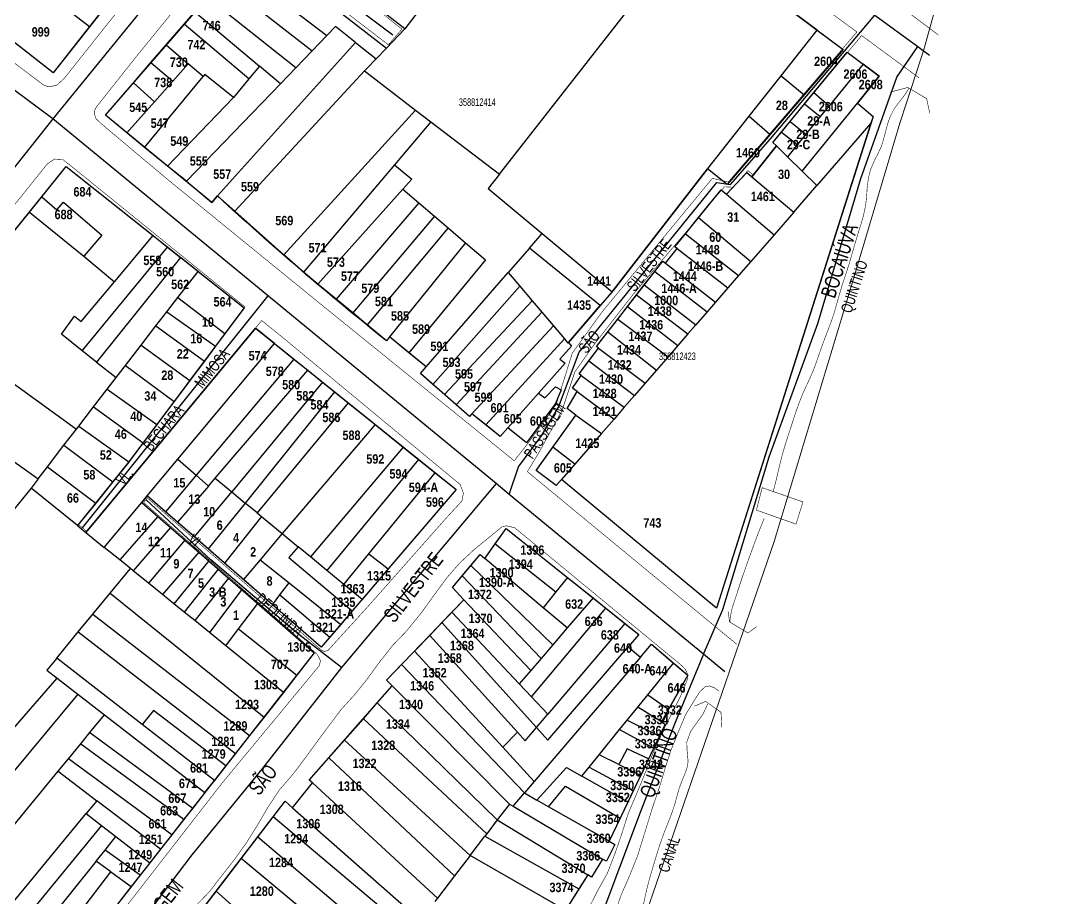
# Model space of a CAD drawing. Extents: x 200120 to 201962, y 4837541 to 4839252.
# Drawn here: x 201689.9 to 201962.1, y 4837676.6 to 4837910 of the extents above; entities that cross this region are included whole.
import ezdxf
from ezdxf.enums import TextEntityAlignment as Align

# ---------------------------------------------------------------- set-up
doc = ezdxf.new("R2010")
doc.units = 0
doc.header["$LTSCALE"] = 3
doc.header["$MEASUREMENT"] = 0
doc.linetypes.add('PHANTOMX2', pattern=[5, 2.5, -0.5, 0.5, -0.5, 0.5, -0.5])
for name, color, linetype in [('CD-MALHA-LOTES', 40, 'CONTINUOUS'), ('CD_TXT_QUADRA', 7, 'CONTINUOUS'), ('HD-CANAIS', 7, 'CONTINUOUS'), ('HD-TXT-CANAIS', 7, 'CONTINUOUS'), ('LM-LIM-SETOR-FISCAL', 7, 'CONTINUOUS'), ('RU-QUADRAS', 210, 'CONTINUOUS'), ('SV-EIXO-RUA-N-PAV', 6, 'CONTINUOUS'), ('SV-EIXO-RUA-PAV', 20, 'CONTINUOUS'), ('SV-PONTE-BUEIRO', 7, 'CONTINUOUS'), ('SV-RUA-NAO-PAV-S-GUIA-C-GUIA', 7, 'PHANTOMX2'), ('SV-RUA-PAVIM-S-GUIA-C-GUIA', 7, 'CONTINUOUS'), ('SV-TXT-RUA-N-PAV-S-GUIA-C-GUIA', 7, 'CONTINUOUS'), ('SV-TXT-RUA-PAV-S-GUIA-C-GUIA', 7, 'CONTINUOUS'), ('Th_NmrPort', 1, 'CONTINUOUS')]:
    doc.layers.add(name, color=color, linetype=linetype)
doc.styles.add('ARIAL', font='ARIAL.TTF')
doc.styles.get("Standard").update_dxf_attribs({"font": 'swisscbo.ttf'})
doc.linetypes.add('Limite', pattern='A,20,-3,[130,ltypeshp.shx,S=6.35,R=0,X=0,Y=0],-3,20', length=46)

msp = doc.modelspace()

# ---------------------------------------------------------------- linework, layer by layer
at = {"layer": 'CD-MALHA-LOTES', "linetype": 'Continuous'}
for p, q in [((201817.07, 4837869.16), (201867.15, 4837933.14)), ((201901.51, 4837907.44), (201867.15, 4837933.14)), ((201686.77, 4837924.96), (201708.21, 4837908.42)), ((201746.31, 4837925.12), (201771.22, 4837905.99)), ((201718.54, 4837921.52), (201708.21, 4837908.42)), ((201741.81, 4837921.87), (201767.29, 4837901.92)), ((201763.01, 4837897.48), (201739.49, 4837916.14)), ((201791.92, 4837907.84), (201781.43, 4837916.08)), ((201698.5, 4837896.12), (201677.32, 4837912.77)), ((201773.37, 4837913.34), (201787.04, 4837902.7)), ((201796.37, 4837913.58), (201791.92, 4837907.84)), ((201733.34, 4837909.03), (201736.19, 4837912.32)), ((201736.19, 4837912.32), (201753.33, 4837897.89)), ((201708.21, 4837908.42), (201698.5, 4837896.12)), ((201728.57, 4837903.52), (201733.34, 4837909.03)), ((201750.52, 4837894.49), (201733.34, 4837909.03)), ((201773.56, 4837908.42), (201771.22, 4837905.99)), ((201778.88, 4837904.18), (201773.56, 4837908.42)), ((201791.92, 4837907.84), (201787.04, 4837902.7)), ((201891.93, 4837895.32), (201901.51, 4837907.44)), ((201901.51, 4837907.44), (201908.36, 4837902.32)), ((201771.22, 4837905.99), (201767.29, 4837901.92)), ((201724.52, 4837898.82), (201728.57, 4837903.52)), ((201728.57, 4837903.52), (201734.4, 4837898.54)), ((201742.19, 4837863.39), (201778.88, 4837904.18)), ((201767.29, 4837901.92), (201763.01, 4837897.48)), ((201778.88, 4837904.18), (201784.32, 4837899.85)), ((201787.04, 4837902.7), (201784.32, 4837899.85)), ((201908.36, 4837902.32), (201898.04, 4837890.3)), ((201784.32, 4837899.85), (201781.75, 4837897.14)), ((201900.61, 4837890.88), (201909.43, 4837901.64)), ((201909.43, 4837901.64), (201913.67, 4837898.43)), ((201719.83, 4837893.41), (201724.52, 4837898.82)), ((201724.52, 4837898.82), (201730.29, 4837893.89)), ((201734.4, 4837898.54), (201730.29, 4837893.89)), ((201738.37, 4837895.16), (201734.4, 4837898.54)), ((201746.76, 4837859.33), (201781.25, 4837896.6)), ((201753.33, 4837897.89), (201750.52, 4837894.49)), ((201758.89, 4837893.2), (201753.33, 4837897.89)), ((201763.01, 4837897.48), (201758.89, 4837893.2)), ((201781.75, 4837897.14), (201781.25, 4837896.6)), ((201781.25, 4837896.6), (201794.82, 4837886.2)), ((201913.67, 4837898.43), (201904.63, 4837887.34)), ((201917.92, 4837895.22), (201913.67, 4837898.43)), ((201722.81, 4837876.26), (201738.37, 4837895.16)), ((201730.29, 4837893.89), (201725.46, 4837888.44)), ((201738.81, 4837895.7), (201738.37, 4837895.16)), ((201746.46, 4837889.57), (201738.81, 4837895.7)), ((201750.52, 4837894.49), (201746.46, 4837889.57)), ((201883.42, 4837884.57), (201891.93, 4837895.32)), ((201891.93, 4837895.32), (201898.04, 4837890.3)), ((201912.16, 4837888.09), (201917.92, 4837895.22)), ((201712.41, 4837884.82), (201719.83, 4837893.41)), ((201719.83, 4837893.41), (201725.46, 4837888.44)), ((201758.89, 4837893.2), (201733.96, 4837867.35)), ((201898.13, 4837887.85), (201900.61, 4837890.88)), ((201900.61, 4837890.88), (201904.63, 4837887.34)), ((201725.46, 4837888.44), (201718.1, 4837880.13)), ((201746.46, 4837889.57), (201728.88, 4837871.26)), ((201898.04, 4837890.3), (201888.96, 4837879.74)), ((201794.82, 4837886.2), (201759.81, 4837847.75)), ((201794.82, 4837886.2), (201798.9, 4837883.07)), ((201894.31, 4837883.2), (201898.13, 4837887.85)), ((201897.53, 4837869.99), (201912.16, 4837888.09)), ((201898.13, 4837887.85), (201902.3, 4837884.48)), ((201904.63, 4837887.34), (201902.3, 4837884.48)), ((201912.16, 4837888.09), (201916.32, 4837884.48)), ((201718.1, 4837880.13), (201712.41, 4837884.82)), ((201798.9, 4837883.07), (201789.18, 4837871.62)), ((201798.9, 4837883.07), (201817.07, 4837869.16)), ((201872.55, 4837870.81), (201883.42, 4837884.57)), ((201915.75, 4837882.7), (201874.72, 4837753.83)), ((201883.42, 4837884.57), (201888.96, 4837879.74)), ((201892, 4837880.38), (201894.31, 4837883.2)), ((201894.31, 4837883.2), (201898.48, 4837879.8)), ((201902.3, 4837884.48), (201898.48, 4837879.8)), ((201915.75, 4837882.7), (201901.42, 4837866.19)), ((201916.32, 4837884.48), (201915.75, 4837882.7)), ((201722.81, 4837876.26), (201718.1, 4837880.13)), ((201889.72, 4837877.6), (201892, 4837880.38)), ((201892, 4837880.38), (201896.27, 4837877.08)), ((201888.96, 4837879.74), (201877.53, 4837866.42)), ((201890.64, 4837876.7), (201889.72, 4837877.6)), ((201898.48, 4837879.8), (201896.27, 4837877.08)), ((201728.88, 4837871.26), (201722.81, 4837876.26)), ((201890.64, 4837876.7), (201884.09, 4837868.49)), ((201893.6, 4837873.81), (201890.64, 4837876.7)), ((201896.27, 4837877.08), (201893.6, 4837873.81)), ((201897.53, 4837869.99), (201893.6, 4837873.81)), ((201695.5, 4837863.14), (201701.99, 4837871.19)), ((201701.99, 4837871.19), (201725.06, 4837852.86)), ((201733.96, 4837867.35), (201728.88, 4837871.26)), ((201789.18, 4837871.62), (201764.99, 4837843.15)), ((201789.18, 4837871.62), (201793.85, 4837867.87)), ((201817.07, 4837869.16), (201814.11, 4837865.38)), ((201847.32, 4837838.27), (201872.36, 4837870.57)), ((201872.36, 4837870.57), (201872.55, 4837870.81)), ((201877.53, 4837866.42), (201872.36, 4837870.57)), ((201877.39, 4837863.86), (201882.76, 4837869.6)), ((201882.76, 4837869.6), (201884.09, 4837868.49)), ((201901.42, 4837866.19), (201897.53, 4837869.99)), ((201733.96, 4837867.35), (201740.65, 4837861.68)), ((201793.85, 4837867.87), (201791.44, 4837865.18)), ((201884.09, 4837868.49), (201895.28, 4837859.12)), ((201768.83, 4837839.98), (201791.44, 4837865.18)), ((201791.44, 4837865.18), (201795.64, 4837861.59)), ((201814.11, 4837865.38), (201828.44, 4837853.42)), ((201870, 4837857.65), (201876.01, 4837865.03)), ((201876.01, 4837865.03), (201877.39, 4837863.86)), ((201877.39, 4837863.86), (201890.04, 4837853.08)), ((201895.28, 4837859.12), (201901.42, 4837866.19)), ((201692.23, 4837859.09), (201695.5, 4837863.14)), ((201695.5, 4837863.14), (201699.51, 4837859.68)), ((201699.51, 4837859.68), (201701.3, 4837861.75)), ((201701.3, 4837861.75), (201711.46, 4837852.97)), ((201740.65, 4837861.68), (201742.19, 4837863.39)), ((201746.76, 4837859.33), (201742.19, 4837863.39)), ((201795.64, 4837861.59), (201773.68, 4837835.96)), ((201795.64, 4837861.59), (201799.86, 4837857.97)), ((201667.49, 4837828.4), (201692.23, 4837859.09)), ((201692.23, 4837859.09), (201706.66, 4837847.35)), ((201759.81, 4837847.75), (201746.76, 4837859.33)), ((201895.28, 4837859.12), (201890.04, 4837853.08)), ((201799.86, 4837857.97), (201778.13, 4837832.29)), ((201799.86, 4837857.97), (201803.42, 4837854.92)), ((201866.5, 4837853.36), (201870, 4837857.65)), ((201870, 4837857.65), (201883.82, 4837845.92)), ((201711.46, 4837852.97), (201706.66, 4837847.35)), ((201714.79, 4837840.58), (201725.06, 4837852.86)), ((201725.06, 4837852.86), (201728.91, 4837849.8)), ((201803.42, 4837854.92), (201781.98, 4837829.1)), ((201803.42, 4837854.92), (201808.09, 4837850.93)), ((201825.04, 4837849.5), (201828.44, 4837853.42)), ((201828.44, 4837853.42), (201847.01, 4837837.91)), ((201863.69, 4837849.9), (201866.5, 4837853.36)), ((201866.5, 4837853.36), (201880.62, 4837842.23)), ((201890.04, 4837853.08), (201883.82, 4837845.92)), ((201808.09, 4837850.93), (201787.91, 4837825.95)), ((201808.09, 4837850.93), (201813.37, 4837846.41)), ((201706.25, 4837822.26), (201728.91, 4837849.8)), ((201706.66, 4837847.35), (201714.79, 4837840.58)), ((201728.91, 4837849.8), (201732.37, 4837847.05)), ((201764.99, 4837843.15), (201759.81, 4837847.75)), ((201825.04, 4837849.5), (201819.44, 4837843.06)), ((201843.84, 4837834.23), (201825.04, 4837849.5)), ((201861.16, 4837845.49), (201864.29, 4837849.43)), ((201864.29, 4837849.43), (201863.69, 4837849.9)), ((201864.29, 4837849.43), (201877.78, 4837838.96)), ((201732.37, 4837847.05), (201710.05, 4837819.23)), ((201737.03, 4837843.35), (201732.37, 4837847.05)), ((201813.37, 4837846.41), (201793.02, 4837821.73)), ((201858.35, 4837843.33), (201860.46, 4837846.04)), ((201860.46, 4837846.04), (201861.16, 4837845.49)), ((201861.16, 4837845.49), (201874.49, 4837835.17)), ((201883.82, 4837845.92), (201880.62, 4837842.23)), ((201731.68, 4837836.4), (201737.03, 4837843.35)), ((201737.03, 4837843.35), (201749.26, 4837833.63)), ((201768.83, 4837839.98), (201764.99, 4837843.15)), ((201797.62, 4837817.94), (201819.44, 4837843.06)), ((201819.44, 4837843.06), (201822.5, 4837839.44)), ((201855.57, 4837839.74), (201858.35, 4837843.33)), ((201858.35, 4837843.33), (201872.23, 4837832.57)), ((201880.62, 4837842.23), (201877.78, 4837838.96)), ((201705.99, 4837830.06), (201714.79, 4837840.58)), ((201773.68, 4837835.96), (201768.83, 4837839.98)), ((201822.5, 4837839.44), (201799.4, 4837813.27)), ((201822.5, 4837839.44), (201825.78, 4837835.55)), ((201853.53, 4837837.1), (201855.57, 4837839.74)), ((201855.57, 4837839.74), (201869.25, 4837829.13)), ((201847.01, 4837837.91), (201843.84, 4837834.23)), ((201847.01, 4837837.91), (201847.32, 4837838.27)), ((201851.12, 4837833.98), (201853.53, 4837837.1)), ((201853.53, 4837837.1), (201867.14, 4837826.7)), ((201877.78, 4837838.96), (201874.49, 4837835.17)), ((201728.77, 4837832.63), (201731.68, 4837836.4)), ((201731.68, 4837836.4), (201744.17, 4837826.82)), ((201778.13, 4837832.29), (201773.68, 4837835.96)), ((201825.78, 4837835.55), (201802.46, 4837810.6)), ((201825.78, 4837835.55), (201828.38, 4837832.48)), ((201835.41, 4837824.44), (201843.84, 4837834.23)), ((201848.49, 4837830.6), (201851.12, 4837833.98)), ((201851.12, 4837833.98), (201864.51, 4837823.68)), ((201874.49, 4837835.17), (201872.23, 4837832.57)), ((201700.77, 4837826.63), (201704.21, 4837831.43)), ((201704.21, 4837831.43), (201705.99, 4837830.06)), ((201725.85, 4837828.84), (201728.77, 4837832.63)), ((201728.77, 4837832.63), (201741.63, 4837823.42)), ((201749.26, 4837833.63), (201744.17, 4837826.82)), ((201781.98, 4837829.1), (201778.13, 4837832.29)), ((201828.38, 4837832.48), (201805.63, 4837807.84)), ((201828.38, 4837832.48), (201831.4, 4837828.9)), ((201872.23, 4837832.57), (201869.25, 4837829.13)), ((201667.49, 4837828.4), (201704.71, 4837801.4)), ((201752.26, 4837828.24), (201707.22, 4837773.96)), ((201721.89, 4837823.7), (201725.85, 4837828.84)), ((201725.85, 4837828.84), (201738.69, 4837819.48)), ((201757.34, 4837824.15), (201752.26, 4837828.24)), ((201787.06, 4837824.9), (201781.98, 4837829.1)), ((201831.4, 4837828.9), (201809.75, 4837805.51)), ((201831.4, 4837828.9), (201834.34, 4837825.43)), ((201845.91, 4837827.26), (201848.49, 4837830.6)), ((201848.49, 4837830.6), (201861.86, 4837820.62)), ((201869.25, 4837829.13), (201867.14, 4837826.7)), ((201706.25, 4837822.26), (201700.77, 4837826.63)), ((201744.17, 4837826.82), (201741.63, 4837823.42)), ((201787.91, 4837825.95), (201787.06, 4837824.9)), ((201793.02, 4837821.73), (201787.91, 4837825.95)), ((201842.86, 4837823.33), (201845.91, 4837827.26)), ((201845.91, 4837827.26), (201858.79, 4837817.08)), ((201867.14, 4837826.7), (201864.51, 4837823.68)), ((201717.71, 4837818.28), (201721.89, 4837823.7)), ((201721.89, 4837823.7), (201734.83, 4837814.32)), ((201731.68, 4837793.42), (201757.34, 4837824.15)), ((201741.63, 4837823.42), (201738.69, 4837819.48)), ((201757.34, 4837824.15), (201762.49, 4837820.01)), ((201834.34, 4837825.43), (201813.43, 4837802.54)), ((201836.22, 4837823.44), (201833.14, 4837820.01)), ((201834.34, 4837825.43), (201835.29, 4837824.3)), ((201835.29, 4837824.3), (201835.41, 4837824.44)), ((201835.41, 4837824.44), (201836.22, 4837823.44)), ((201840.87, 4837819.59), (201843.4, 4837822.92)), ((201843.4, 4837822.92), (201842.86, 4837823.33)), ((201843.4, 4837822.92), (201855.75, 4837813.59)), ((201864.51, 4837823.68), (201861.86, 4837820.62)), ((201710.05, 4837819.23), (201706.25, 4837822.26)), ((201797.62, 4837817.94), (201793.02, 4837821.73)), ((201861.86, 4837820.62), (201858.79, 4837817.08)), ((201710.05, 4837819.23), (201715.25, 4837815.09)), ((201715.25, 4837815.09), (201717.71, 4837818.28)), ((201717.71, 4837818.28), (201730.68, 4837808.76)), ((201738.69, 4837819.48), (201734.83, 4837814.32)), ((201762.49, 4837820.01), (201736.52, 4837789.14)), ((201762.49, 4837820.01), (201766.14, 4837817.07)), ((201796.08, 4837816.16), (201797.62, 4837817.94)), ((201834.56, 4837818.95), (201827.49, 4837810.97)), ((201833.14, 4837820.01), (201834.56, 4837818.95)), ((201838.23, 4837816.11), (201840.87, 4837819.59)), ((201840.87, 4837819.59), (201852.97, 4837810.39)), ((201656.72, 4837815.04), (201694.56, 4837788.23)), ((201712.88, 4837812.01), (201715.25, 4837815.09)), ((201741.56, 4837788.36), (201766.14, 4837817.07)), ((201766.14, 4837817.07), (201770.12, 4837813.86)), ((201799.4, 4837813.27), (201796.08, 4837816.16)), ((201836.46, 4837812.33), (201838.83, 4837815.67)), ((201838.83, 4837815.67), (201838.23, 4837816.11)), ((201838.83, 4837815.67), (201850.23, 4837807.22)), ((201858.79, 4837817.08), (201855.75, 4837813.59)), ((201709.29, 4837807.35), (201712.88, 4837812.01)), ((201712.88, 4837812.01), (201726.1, 4837802.63)), ((201734.83, 4837814.32), (201730.68, 4837808.76)), ((201770.12, 4837813.86), (201745.97, 4837784.72)), ((201770.12, 4837813.86), (201773.3, 4837811.31)), ((201802.46, 4837810.6), (201799.4, 4837813.27)), ((201829.12, 4837809.73), (201831.96, 4837812.68)), ((201831.96, 4837812.68), (201833.5, 4837811.85)), ((201837.69, 4837811.42), (201836.46, 4837812.33)), ((201855.75, 4837813.59), (201852.97, 4837810.39)), ((201773.3, 4837811.31), (201749.55, 4837781.77)), ((201773.3, 4837811.31), (201776.89, 4837808.41)), ((201805.63, 4837807.84), (201802.46, 4837810.6)), ((201819.32, 4837801.74), (201827.49, 4837810.97)), ((201827.49, 4837810.97), (201829.12, 4837809.73)), ((201833.5, 4837811.85), (201831.96, 4837808.19)), ((201835.03, 4837806.89), (201837.69, 4837811.42)), ((201837.69, 4837811.42), (201847.52, 4837804.1)), ((201852.97, 4837810.39), (201850.23, 4837807.22)), ((201705.33, 4837802.2), (201709.29, 4837807.35)), ((201709.29, 4837807.35), (201722.47, 4837797.77)), ((201730.68, 4837808.76), (201726.1, 4837802.63)), ((201776.89, 4837808.41), (201752.74, 4837779.13)), ((201776.89, 4837808.41), (201784.05, 4837802.65)), ((201809.11, 4837804.81), (201805.63, 4837807.84)), ((201831.96, 4837808.19), (201824.26, 4837797.79)), ((201837.4, 4837805.16), (201835.03, 4837806.89)), ((201850.23, 4837807.22), (201847.52, 4837804.1)), ((201809.75, 4837805.51), (201809.11, 4837804.81)), ((201813.43, 4837802.54), (201809.75, 4837805.51)), ((201831.26, 4837796.61), (201837.4, 4837805.16)), ((201837.4, 4837805.16), (201844.16, 4837800.23)), ((201847.52, 4837804.1), (201844.16, 4837800.23)), ((201701.41, 4837797.13), (201704.71, 4837801.4)), ((201704.71, 4837801.4), (201705.33, 4837802.2)), ((201705.33, 4837802.2), (201718.67, 4837792.69)), ((201726.1, 4837802.63), (201722.47, 4837797.77)), ((201784.05, 4837802.65), (201759.39, 4837773.65)), ((201784.05, 4837802.65), (201791.51, 4837796.65)), ((201817.28, 4837799.44), (201813.43, 4837802.54)), ((201819.32, 4837801.74), (201817.28, 4837799.44)), ((201824.26, 4837797.79), (201819.32, 4837801.74)), ((201844.16, 4837800.23), (201837.12, 4837792.12)), ((201696.99, 4837791.38), (201701.41, 4837797.13)), ((201701.41, 4837797.13), (201714.4, 4837787.41)), ((201722.47, 4837797.77), (201718.67, 4837792.69)), ((201791.51, 4837796.65), (201766.88, 4837767.46)), ((201791.51, 4837796.65), (201795.61, 4837793.35)), ((201826.82, 4837790.43), (201831.26, 4837796.61)), ((201837.12, 4837792.12), (201831.26, 4837796.61)), ((201723.52, 4837783.64), (201731.68, 4837793.42)), ((201731.68, 4837793.42), (201736.52, 4837789.14)), ((201795.61, 4837793.35), (201771.26, 4837763.85)), ((201795.61, 4837793.35), (201799.99, 4837789.82)), ((201694.56, 4837788.23), (201696.99, 4837791.38)), ((201696.99, 4837791.38), (201709.83, 4837781.77)), ((201718.57, 4837792.55), (201714.4, 4837787.41)), ((201718.67, 4837792.69), (201718.57, 4837792.55)), ((201832.18, 4837786.43), (201826.82, 4837790.43)), ((201837.12, 4837792.12), (201833.55, 4837788.01)), ((201694.56, 4837788.23), (201692.66, 4837785.76)), ((201714.4, 4837787.41), (201709.83, 4837781.77)), ((201736.52, 4837789.14), (201728.36, 4837779.44)), ((201736.52, 4837789.14), (201739.76, 4837786.27)), ((201739.76, 4837786.27), (201741.56, 4837788.36)), ((201741.56, 4837788.36), (201745.97, 4837784.72)), ((201782.38, 4837768.24), (201799.99, 4837789.82)), ((201799.99, 4837789.82), (201805.56, 4837785.34)), ((201833.55, 4837788.01), (201832.18, 4837786.43)), ((201874.72, 4837753.83), (201833.55, 4837788.01)), ((201692.66, 4837785.76), (201685.78, 4837777.21)), ((201704.98, 4837775.78), (201692.66, 4837785.76)), ((201739.76, 4837786.27), (201731.54, 4837776.67)), ((201736.06, 4837772.75), (201745.97, 4837784.72)), ((201745.97, 4837784.72), (201749.55, 4837781.77)), ((201805.56, 4837785.34), (201787.54, 4837764.28)), ((201722.08, 4837781.92), (201723.52, 4837783.64)), ((201728.36, 4837779.44), (201723.52, 4837783.64)), ((201709.83, 4837781.77), (201704.98, 4837775.78)), ((201712.12, 4837769.99), (201722.08, 4837781.92)), ((201722.08, 4837781.92), (201726.36, 4837778.18)), ((201731.54, 4837776.67), (201728.36, 4837779.44)), ((201749.55, 4837781.77), (201739.73, 4837769.56)), ((201752.74, 4837779.13), (201749.55, 4837781.77)), ((201726.36, 4837778.18), (201716.2, 4837766.68)), ((201726.36, 4837778.18), (201729.73, 4837775.23)), ((201736.06, 4837772.75), (201731.54, 4837776.67)), ((201753.88, 4837778.19), (201744.09, 4837765.79)), ((201752.74, 4837779.13), (201753.88, 4837778.19)), ((201753.88, 4837778.19), (201759.39, 4837773.65)), ((201704.98, 4837775.78), (201707.22, 4837773.96)), ((201707.22, 4837773.96), (201712.12, 4837769.99)), ((201729.73, 4837775.23), (201719.8, 4837763.76)), ((201729.73, 4837775.23), (201733.51, 4837771.94)), ((201815.98, 4837770.9), (201818.88, 4837775)), ((201818.88, 4837775), (201835.15, 4837761.98)), ((201733.51, 4837771.94), (201723.82, 4837760.5)), ((201733.51, 4837771.94), (201737.21, 4837768.71)), ((201739.73, 4837769.56), (201736.06, 4837772.75)), ((201759.39, 4837773.65), (201753.5, 4837766.71)), ((201759.39, 4837773.65), (201763.61, 4837770.16)), ((201716.2, 4837766.68), (201712.12, 4837769.99)), ((201737.21, 4837768.71), (201727.59, 4837757.45)), ((201737.21, 4837768.71), (201739.9, 4837766.36)), ((201744.09, 4837765.79), (201739.73, 4837769.56)), ((201763.61, 4837770.16), (201761.16, 4837767.29)), ((201766.88, 4837767.46), (201763.61, 4837770.16)), ((201813.21, 4837766.99), (201815.98, 4837770.9)), ((201815.98, 4837770.9), (201832.09, 4837758.15)), ((201719.05, 4837764.37), (201716.2, 4837766.68)), ((201739.9, 4837766.36), (201730.62, 4837754.99)), ((201739.9, 4837766.36), (201742.35, 4837764.22)), ((201749.05, 4837761.48), (201744.09, 4837765.79)), ((201753.5, 4837766.71), (201749.05, 4837761.48)), ((201753.5, 4837766.71), (201761.19, 4837760.53)), ((201761.16, 4837767.29), (201777.95, 4837753.07)), ((201771.26, 4837763.85), (201766.88, 4837767.46)), ((201775.76, 4837760.14), (201782.38, 4837768.24)), ((201782.38, 4837768.24), (201787.54, 4837764.28)), ((201809.51, 4837765.2), (201811.92, 4837768.07)), ((201811.92, 4837768.07), (201813.21, 4837766.99)), ((201828.71, 4837753.94), (201813.21, 4837766.99)), ((201713.66, 4837757.82), (201719.05, 4837764.37)), ((201719.8, 4837763.76), (201719.05, 4837764.37)), ((201723.82, 4837760.5), (201719.8, 4837763.76)), ((201742.35, 4837764.22), (201733.34, 4837752.78)), ((201742.35, 4837764.22), (201745.09, 4837761.83)), ((201775.76, 4837760.14), (201771.26, 4837763.85)), ((201787.54, 4837764.28), (201780.59, 4837756.15)), ((201807.15, 4837762.38), (201809.51, 4837765.2)), ((201809.51, 4837765.2), (201831.24, 4837744.07)), ((201727.59, 4837757.45), (201723.82, 4837760.5)), ((201745.09, 4837761.83), (201736.14, 4837750.51)), ((201745.09, 4837761.83), (201748.63, 4837758.74)), ((201756.8, 4837754.75), (201749.05, 4837761.48)), ((201758.76, 4837757.33), (201761.19, 4837760.53)), ((201761.19, 4837760.53), (201774.91, 4837749.51)), ((201804.59, 4837759.32), (201807.15, 4837762.38)), ((201828.15, 4837740.46), (201807.15, 4837762.38)), ((201835.15, 4837761.98), (201832.09, 4837758.15)), ((201835.15, 4837761.98), (201841.94, 4837756.54)), ((201709.06, 4837752.23), (201713.66, 4837757.82)), ((201713.66, 4837757.82), (201754.54, 4837724.86)), ((201730.62, 4837754.99), (201727.59, 4837757.45)), ((201748.63, 4837758.74), (201740.07, 4837747.33)), ((201748.63, 4837758.74), (201752.89, 4837755.02)), ((201780.59, 4837756.15), (201775.76, 4837760.14)), ((201807.65, 4837756.07), (201804.59, 4837759.32)), ((201832.09, 4837758.15), (201828.71, 4837753.94)), ((201733.34, 4837752.78), (201730.62, 4837754.99)), ((201747.78, 4837748.33), (201752.89, 4837755.02)), ((201752.89, 4837755.02), (201767.9, 4837741.92)), ((201756.8, 4837754.75), (201758.76, 4837757.33)), ((201769.76, 4837743.5), (201756.8, 4837754.75)), ((201758.76, 4837757.33), (201772.02, 4837746.14)), ((201780.59, 4837756.15), (201777.95, 4837753.07)), ((201804.44, 4837752.73), (201807.65, 4837756.07)), ((201807.65, 4837756.07), (201825.39, 4837737.25)), ((201841.94, 4837756.54), (201835.1, 4837748.57)), ((201841.94, 4837756.54), (201845.36, 4837753.81)), ((201705.17, 4837747.5), (201709.06, 4837752.23)), ((201709.06, 4837752.23), (201750.72, 4837719.99)), ((201736.14, 4837750.51), (201733.34, 4837752.78)), ((201777.95, 4837753.07), (201774.91, 4837749.51)), ((201801.79, 4837749.97), (201804.44, 4837752.73)), ((201822.33, 4837733.68), (201804.44, 4837752.73)), ((201825.57, 4837730.24), (201845.36, 4837753.81)), ((201835.1, 4837748.57), (201828.71, 4837753.94)), ((201845.36, 4837753.81), (201850.42, 4837749.76)), ((201740.07, 4837747.33), (201736.14, 4837750.51)), ((201774.91, 4837749.51), (201772.02, 4837746.14)), ((201798.55, 4837746.6), (201801.79, 4837749.97)), ((201801.79, 4837749.97), (201826.9, 4837722.07)), ((201850.42, 4837749.76), (201829.91, 4837725.61)), ((201850.42, 4837749.76), (201854.07, 4837746.84)), ((201699.47, 4837740.57), (201705.17, 4837747.5)), ((201705.17, 4837747.5), (201746.96, 4837715.19)), ((201744.36, 4837743.85), (201740.07, 4837747.33)), ((201744.36, 4837743.85), (201747.78, 4837748.33)), ((201747.78, 4837748.33), (201763.28, 4837736.02)), ((201794.54, 4837742.43), (201798.55, 4837746.6)), ((201798.55, 4837746.6), (201821.86, 4837720.85)), ((201835.1, 4837748.57), (201831.24, 4837744.07)), ((201854.07, 4837746.84), (201851.26, 4837743.56)), ((201759.68, 4837731.43), (201744.36, 4837743.85)), ((201772.02, 4837746.14), (201769.76, 4837743.5)), ((201831.24, 4837744.07), (201828.15, 4837740.46)), ((201854.55, 4837740.83), (201857.43, 4837744.21)), ((201857.43, 4837744.21), (201863.29, 4837739.24)), ((201767.9, 4837741.92), (201763.28, 4837736.02)), ((201791.1, 4837738.86), (201794.54, 4837742.43)), ((201817.99, 4837716.85), (201794.54, 4837742.43)), ((201829.92, 4837718.71), (201851.26, 4837743.56)), ((201851.26, 4837743.56), (201854.55, 4837740.83)), ((201699.47, 4837740.57), (201696.83, 4837737.36)), ((201722.19, 4837722.93), (201699.47, 4837740.57)), ((201787.08, 4837734.68), (201791.1, 4837738.86)), ((201823.76, 4837704.74), (201791.1, 4837738.86)), ((201828.15, 4837740.46), (201825.39, 4837737.25)), ((201854.55, 4837740.83), (201826.33, 4837707.75)), ((201856.48, 4837730.82), (201863.29, 4837739.24)), ((201863.29, 4837739.24), (201867.09, 4837736.02)), ((201696.83, 4837737.36), (201699.56, 4837735.25)), ((201763.28, 4837736.02), (201759.68, 4837731.43)), ((201825.39, 4837737.25), (201822.33, 4837733.68)), ((201867.09, 4837736.02), (201861.98, 4837726.97)), ((201661.45, 4837691.61), (201699.56, 4837735.25)), ((201699.56, 4837735.25), (201705.07, 4837730.98)), ((201784.62, 4837728.64), (201788.59, 4837733.15)), ((201788.59, 4837733.15), (201787.08, 4837734.68)), ((201788.59, 4837733.15), (201819.73, 4837701.74)), ((201825.57, 4837730.24), (201822.33, 4837733.68)), ((201705.07, 4837730.98), (201667.87, 4837686.34)), ((201705.07, 4837730.98), (201712.19, 4837725.47)), ((201759.68, 4837731.43), (201754.54, 4837724.86)), ((201829.91, 4837725.61), (201825.57, 4837730.24)), ((201853.8, 4837727.5), (201856.48, 4837730.82)), ((201856.48, 4837730.82), (201861.98, 4837726.97)), ((201780.93, 4837724.45), (201784.62, 4837728.64)), ((201784.62, 4837728.64), (201816.5, 4837697.53)), ((201851, 4837724.04), (201853.8, 4837727.5)), ((201860.1, 4837723.63), (201853.8, 4837727.5)), ((201708.3, 4837720.75), (201712.19, 4837725.47)), ((201712.19, 4837725.47), (201738.85, 4837704.84)), ((201725.15, 4837726.61), (201722.19, 4837722.93)), ((201744.37, 4837711.88), (201725.15, 4837726.61)), ((201754.54, 4837724.86), (201750.72, 4837719.99)), ((201826.9, 4837722.07), (201829.91, 4837725.61)), ((201861.98, 4837726.97), (201860.1, 4837723.63)), ((201741.36, 4837708.04), (201722.19, 4837722.93)), ((201775.89, 4837718.73), (201780.93, 4837724.45)), ((201813.71, 4837693.88), (201780.93, 4837724.45)), ((201823.92, 4837718.57), (201826.9, 4837722.07)), ((201826.9, 4837722.07), (201829.92, 4837718.71)), ((201848.96, 4837721.53), (201851, 4837724.04)), ((201851, 4837724.04), (201859.57, 4837719.83)), ((201861.09, 4837723.02), (201859.57, 4837719.83)), ((201860.1, 4837723.63), (201861.09, 4837723.02)), ((201705.87, 4837717.79), (201708.3, 4837720.75)), ((201708.3, 4837720.75), (201735.6, 4837700.69)), ((201750.72, 4837719.99), (201746.96, 4837715.19)), ((201821.86, 4837720.85), (201817.99, 4837716.85)), ((201821.86, 4837720.85), (201823.92, 4837718.57)), ((201843.53, 4837714.81), (201848.96, 4837721.53)), ((201848.96, 4837721.53), (201858.05, 4837716.63)), ((201859.57, 4837719.83), (201858.05, 4837716.63)), ((201702.58, 4837713.79), (201705.87, 4837717.79)), ((201705.87, 4837717.79), (201733.28, 4837697.73)), ((201771.78, 4837714.07), (201775.89, 4837718.73)), ((201775.89, 4837718.73), (201809.27, 4837688.07)), ((201817.99, 4837716.85), (201826.33, 4837707.75)), ((201858.05, 4837716.63), (201856.7, 4837713.79)), ((201746.96, 4837715.19), (201744.37, 4837711.88)), ((201766.56, 4837708.14), (201771.78, 4837714.07)), ((201771.78, 4837714.07), (201805.14, 4837682.66)), ((201840.9, 4837711.56), (201843.53, 4837714.81)), ((201848.81, 4837712.23), (201843.53, 4837714.81)), ((201851.03, 4837716.44), (201848.81, 4837712.23)), ((201856.7, 4837713.79), (201851.03, 4837716.44)), ((201699.85, 4837710.48), (201702.58, 4837713.79)), ((201730.02, 4837693.56), (201702.58, 4837713.79)), ((201744.37, 4837711.88), (201741.36, 4837708.04)), ((201827.03, 4837702.76), (201834.88, 4837711.45)), ((201834.88, 4837711.45), (201838.95, 4837709.15)), ((201838.95, 4837709.15), (201840.9, 4837711.56)), ((201840.9, 4837711.56), (201852.62, 4837705.23)), ((201848.81, 4837712.23), (201854.6, 4837709.39)), ((201856.7, 4837713.79), (201854.6, 4837709.39)), ((201675.09, 4837680.39), (201699.85, 4837710.48)), ((201699.85, 4837710.48), (201710.15, 4837702.64)), ((201851.2, 4837702.23), (201838.95, 4837709.15)), ((201854.6, 4837709.39), (201852.62, 4837705.23)), ((201738.85, 4837704.84), (201741.36, 4837708.04)), ((201762.09, 4837700.79), (201767.41, 4837707.36)), ((201767.41, 4837707.36), (201766.56, 4837708.14)), ((201800.62, 4837676.76), (201767.41, 4837707.36)), ((201826.33, 4837707.75), (201823.76, 4837704.74)), ((201830.12, 4837701.01), (201834.64, 4837706.51)), ((201834.64, 4837706.51), (201849.17, 4837697.98)), ((201738.85, 4837704.84), (201735.6, 4837700.69)), ((201820.71, 4837701.16), (201823.76, 4837704.74)), ((201823.76, 4837704.74), (201827.03, 4837702.76)), ((201852.62, 4837705.23), (201851.2, 4837702.23)), ((201710.15, 4837702.64), (201707.34, 4837699.22)), ((201727.06, 4837689.78), (201710.15, 4837702.64)), ((201735.6, 4837700.69), (201733.28, 4837697.73)), ((201756.96, 4837698.34), (201760.15, 4837702.5)), ((201760.15, 4837702.5), (201762.09, 4837700.79)), ((201762.09, 4837700.79), (201796.07, 4837670.79)), ((201819.73, 4837701.74), (201816.5, 4837697.53)), ((201819.73, 4837701.74), (201820.71, 4837701.16)), ((201820.71, 4837701.16), (201844.49, 4837687.13)), ((201830.12, 4837701.01), (201827.03, 4837702.76)), ((201846.26, 4837691.86), (201830.12, 4837701.01)), ((201851.2, 4837702.23), (201849.17, 4837697.98)), ((201685.07, 4837672.18), (201707.34, 4837699.22)), ((201707.34, 4837699.22), (201711.35, 4837696.1)), ((201733.28, 4837697.73), (201730.02, 4837693.56)), ((201752.93, 4837693.07), (201756.96, 4837698.34)), ((201793.58, 4837667.53), (201756.96, 4837698.34)), ((201849.17, 4837697.98), (201846.26, 4837691.86)), ((201711.35, 4837696.1), (201689.09, 4837668.88)), ((201711.35, 4837696.1), (201715.2, 4837693.1)), ((201816.5, 4837697.53), (201813.71, 4837693.88)), ((201816.5, 4837697.53), (201840.54, 4837682.95)), ((201712.33, 4837689.52), (201715.2, 4837693.1)), ((201715.2, 4837693.1), (201724.19, 4837686.12)), ((201730.02, 4837693.56), (201727.06, 4837689.78)), ((201748.46, 4837687.25), (201752.93, 4837693.07)), ((201752.93, 4837693.07), (201789.4, 4837662.05)), ((201809.27, 4837688.07), (201813.22, 4837693.23)), ((201813.71, 4837693.88), (201813.22, 4837693.23)), ((201813.22, 4837693.23), (201838.2, 4837679.22)), ((201709.98, 4837686.61), (201712.33, 4837689.52)), ((201721.61, 4837682.83), (201712.33, 4837689.52)), ((201727.06, 4837689.78), (201724.19, 4837686.12)), ((201847.73, 4837691.03), (201845.49, 4837686.55)), ((201846.26, 4837691.86), (201847.73, 4837691.03)), ((201741.8, 4837678.56), (201748.46, 4837687.25)), ((201784.98, 4837656.9), (201748.46, 4837687.25)), ((201809.27, 4837688.07), (201805.14, 4837682.66)), ((201834.65, 4837673.56), (201809.27, 4837688.07)), ((201844.49, 4837687.13), (201841.51, 4837682.36)), ((201845.49, 4837686.55), (201844.49, 4837687.13)), ((201709.98, 4837686.61), (201693.1, 4837665.58)), ((201713.86, 4837683.76), (201709.98, 4837686.61)), ((201724.19, 4837686.12), (201721.61, 4837682.83)), ((201705.64, 4837672.89), (201713.86, 4837683.76)), ((201713.86, 4837683.76), (201719.25, 4837679.81)), ((201721.61, 4837682.83), (201719.25, 4837679.81)), ((201805.14, 4837682.66), (201800.62, 4837676.76)), ((201840.54, 4837682.95), (201838.2, 4837679.22)), ((201841.51, 4837682.36), (201840.54, 4837682.95)), ((201719.25, 4837679.81), (201710.86, 4837669.1)), ((201735.2, 4837669.87), (201741.8, 4837678.56)), ((201741.8, 4837678.56), (201776.69, 4837647.85)), ((201838.2, 4837679.22), (201834.65, 4837673.56)), ((201800.62, 4837676.76), (201799.93, 4837675.86))]:
    msp.add_line(p, q, dxfattribs=at)
for p in [(201695.5, 4837863.14), (201820.71, 4837701.16)]:
    msp.add_point(p, dxfattribs=at)
at = {"layer": 'HD-CANAIS', "const_width": 0.15}
for points in [[(201889.8, 4837784.82), (201890.56, 4837787.72), (201890.9, 4837789.18), (201891.39, 4837791.29), (201891.74, 4837792.75), (201892.29, 4837794.88), (201893.15, 4837797.75), (201893.61, 4837799.18), (201894.38, 4837801.56), (201895.32, 4837804.41), (201895.79, 4837805.83), (201896.32, 4837807.37), (201896.83, 4837808.78), (201897.67, 4837810.87), (201898.29, 4837812.24), (201898.93, 4837813.59), (201899.57, 4837814.95), (201900.7, 4837817.64), (201901.21, 4837819.05), (201901.7, 4837820.47), (201902.49, 4837822.73), (201903.52, 4837825.54), (201904.41, 4837827.88), (201904.94, 4837829.28), (201905.46, 4837830.69), (201906.03, 4837832.41), (201906.85, 4837835.29), (201907.25, 4837836.74), (201908.1, 4837839.59), (201909.05, 4837842.44), (201909.92, 4837845.16), (201910.34, 4837846.6), (201911.05, 4837849.04), (201911.89, 4837851.92), (201912.76, 4837854.79), (201913.31, 4837856.54), (201913.73, 4837857.98), (201914.37, 4837860.86), (201914.65, 4837863.84), (201914.75, 4837865.34), (201915.06, 4837867.87), (201915.38, 4837869.35), (201915.81, 4837870.79), (201916.83, 4837873.09), (201917.53, 4837874.42), (201918.48, 4837876.41), (201919.36, 4837879.27), (201919.71, 4837880.73), (201920.29, 4837882.82), (201920.79, 4837884.24), (201921.95, 4837886.58), (201923.75, 4837888.98), (201924.68, 4837890.16), (201925.89, 4837892.03)], [(201878.29, 4837750.1), (201878.43, 4837751.6), (201878.89, 4837753.75), (201879.32, 4837755.18), (201879.8, 4837756.61), (201880.46, 4837758.62), (201881.4, 4837761.46), (201882.17, 4837763.72), (201883.17, 4837766.55), (201883.68, 4837767.96), (201884.25, 4837769.53), (201884.77, 4837770.94), (201885.72, 4837773.49), (201886.83, 4837776.28), (201887.41, 4837777.66)], [(201855.26, 4837674.75), (201855.73, 4837676.92), (201856.06, 4837678.38), (201856.64, 4837680.75), (201857.45, 4837683.64), (201857.88, 4837685.08), (201858.6, 4837687.49), (201859.03, 4837688.92), (201859.8, 4837691.31), (201860.82, 4837694.13), (201861.37, 4837695.53), (201862.25, 4837697.73), (201862.79, 4837699.13), (201863.67, 4837701.7), (201864.45, 4837704.59), (201864.86, 4837706.03), (201865.82, 4837708.56), (201866.42, 4837709.97), (201866.92, 4837711.39), (201867.2, 4837713.02), (201866.93, 4837716.03), (201866.84, 4837718.17), (201867.81, 4837720.93), (201868.66, 4837722.24), (201870.29, 4837724.44), (201871.19, 4837725.72), (201872.4, 4837728.36)]]:
    msp.add_lwpolyline(points, dxfattribs=at)
at = {"layer": 'LM-LIM-SETOR-FISCAL', "linetype": 'Limite', "ltscale": 0.1, "const_width": 0.25}
msp.add_lwpolyline([(201798.93, 4838229.75), (201783.06, 4838223.87), (201823.61, 4838168.46), (201842.84, 4838140.99), (201862.71, 4838114.09), (201890.55, 4838098.52), (201916.78, 4838054.69), (201935.55, 4838022.18), (201944.37, 4838013.43), (201961.97, 4837996.38), (201955.8, 4837987.86), (201950.51, 4837976.98), (201929.83, 4837902.32), (201923.4, 4837882.59), (201911.55, 4837842.75), (201890.06, 4837771.54), (201857.04, 4837675.61), (201850.63, 4837650.2), (201815.59, 4837547.98), (201579.65, 4837744.79), (201506.91, 4837804.48), (201315.19, 4837961.05)], dxfattribs=at)
at = {"layer": 'RU-QUADRAS', "color": 6, "linetype": 'Continuous'}
for points in [[(201661.27, 4837925.39), (201701.78, 4837971.8), (201736.53, 4837944.31), (201698.5, 4837896.12)], [(201826.82, 4837790.43), (201837.4, 4837805.16), (201835.03, 4837806.89), (201837.69, 4837811.42), (201836.46, 4837812.33), (201838.83, 4837815.67), (201838.23, 4837816.11), (201843.4, 4837822.92), (201842.86, 4837823.33), (201860.46, 4837846.04), (201861.16, 4837845.49), (201864.29, 4837849.43), (201863.69, 4837849.9), (201876.01, 4837865.03), (201877.39, 4837863.86), (201882.76, 4837869.6), (201884.09, 4837868.49), (201890.64, 4837876.7), (201889.72, 4837877.6), (201909.43, 4837901.64), (201917.92, 4837895.22), (201912.16, 4837888.09), (201916.32, 4837884.48), (201874.72, 4837753.83), (201833.55, 4837788.01), (201832.18, 4837786.43)], [(201598.56, 4837744.98), (201609.17, 4837758.75), (201610.94, 4837757.24), (201632.77, 4837785.34), (201701.99, 4837871.19), (201749.26, 4837833.63), (201718.67, 4837792.69), (201704.98, 4837775.78), (201707.22, 4837773.96), (201752.26, 4837828.24), (201805.56, 4837785.34), (201769.76, 4837743.5), (201723.52, 4837783.64), (201722.08, 4837781.92), (201767.9, 4837741.92), (201702.22, 4837658.07), (201661.45, 4837691.61), (201638.59, 4837715.48), (201637.99, 4837714.95), (201634.16, 4837718.71), (201632.58, 4837717.33)]]:
    msp.add_lwpolyline(points, close=True, dxfattribs=at)
msp.add_lwpolyline([(201821.42, 4837967.18), (201908.36, 4837902.32), (201877.53, 4837866.42), (201872.36, 4837870.57), (201847.32, 4837838.27), (201835.41, 4837824.44), (201836.22, 4837823.44), (201833.14, 4837820.01), (201834.56, 4837818.95), (201827.49, 4837810.97), (201829.12, 4837809.73), (201831.96, 4837812.68), (201833.5, 4837811.85), (201831.96, 4837808.19), (201824.26, 4837797.79), (201819.32, 4837801.74), (201817.28, 4837799.44), (201809.75, 4837805.51), (201809.11, 4837804.81), (201796.08, 4837816.16), (201797.62, 4837817.94), (201787.91, 4837825.95), (201787.06, 4837824.9, -0.017527), (201742.19, 4837863.39), (201740.65, 4837861.68), (201712.41, 4837884.82), (201739.49, 4837916.14)], format="xyb", dxfattribs=at)
for points in [[(201773.37, 4837913.34), (201787.04, 4837902.7), (201791.92, 4837907.84), (201781.43, 4837916.08)], [(201735.2, 4837669.87), (201760.15, 4837702.5), (201762.09, 4837700.79), (201767.41, 4837707.36), (201766.56, 4837708.14), (201788.59, 4837733.15), (201787.08, 4837734.68), (201807.65, 4837756.07), (201804.59, 4837759.32), (201811.92, 4837768.07), (201813.21, 4837766.99), (201818.88, 4837775), (201854.07, 4837746.84), (201851.26, 4837743.56), (201854.55, 4837740.83), (201857.43, 4837744.21), (201867.09, 4837736.02), (201860.1, 4837723.63), (201861.09, 4837723.02), (201846.26, 4837691.86), (201847.73, 4837691.03), (201845.49, 4837686.55), (201844.49, 4837687.13), (201841.51, 4837682.36), (201840.54, 4837682.95), (201834.65, 4837673.56)]]:
    msp.add_lwpolyline(points, dxfattribs=at)
at = {"layer": 'SV-EIXO-RUA-N-PAV'}
for points in [[(201819.68, 4837784.06), (201822.12, 4837791.37), (201828.22, 4837799.59), (201832.79, 4837807.21), (201838.27, 4837821.84), (201874.83, 4837866.93), (201878.47, 4837866.46), (201889.12, 4837878.55), (201916.84, 4837911.41)], [(201816.21, 4837786.98), (201775.16, 4837738.09), (201753.99, 4837711.07), (201735.39, 4837688.22), (201703.06, 4837645.64), (201702.65, 4837645.15)], [(201775.16, 4837738.09), (201763.81, 4837746.86), (201740.42, 4837766.64), (201723.22, 4837782.63)]]:
    msp.add_lwpolyline(points, dxfattribs=at)
at = {"layer": 'SV-EIXO-RUA-PAV'}
for points in [[(201159.2, 4838484.72), (201177.48, 4838470.12), (201299.51, 4838377.44), (201343.1, 4838344.03), (201420.38, 4838285.14), (201457.96, 4838256.72), (201545.91, 4838191.15), (201671.01, 4838097.85), (201794.58, 4838003.62), (201826, 4837978.03), (201890.94, 4837930.36), (201916.84, 4837911.41), (201928.24, 4837903.07), (201931.3, 4837900.83)], [(201876.96, 4837736.87), (201871.27, 4837741.63), (201819.68, 4837784.06), (201816.21, 4837786.98), (201698.43, 4837883.91), (201653.11, 4837917.6), (201620.76, 4837942.44), (201572.53, 4837979.68), (201449.56, 4838070.71), (201325.77, 4838164.65), (201279.81, 4838200.11), (201249.4, 4838222.76), (201202.96, 4838257.34), (201159.2, 4838289.98)], [(201873.43, 4838102.76), (201825.66, 4838043.44), (201794.58, 4838003.62), (201775.17, 4837978.71), (201754.4, 4837952.6), (201744.67, 4837940.7), (201698.43, 4837883.91), (201665.19, 4837841.98), (201584.12, 4837742.18), (201584.11, 4837742.17)], [(201826, 4837978.03), (201808.72, 4837955.39), (201785.18, 4837925.3), (201778.03, 4837915.76), (201779.52, 4837913.08), (201788.76, 4837906.23)], [(201871.27, 4837741.63), (201876.43, 4837753.49), (201888.73, 4837794.08), (201901.66, 4837829.52), (201913.04, 4837868.05), (201922.61, 4837894.95), (201928.24, 4837903.07)], [(201706.31, 4837775.16), (201755.62, 4837836.84)], [(201871.27, 4837741.63), (201863.58, 4837722.96), (201854.43, 4837699.53), (201843.45, 4837670.25), (201831.01, 4837638.41), (201823.69, 4837612.42), (201817.77, 4837593.92)]]:
    msp.add_lwpolyline(points, dxfattribs=at)
at = {"layer": 'SV-PONTE-BUEIRO', "const_width": 0.15}
for points in [[(201931.38, 4837885.39), (201930.56, 4837889.24), (201925.56, 4837892.23), (201920.9, 4837890.97)], [(201877.81, 4837753), (201878.21, 4837750.15), (201883.1, 4837747.22), (201885.43, 4837748.94)], [(201868.91, 4837727.79), (201871.88, 4837729.04), (201875.93, 4837726.15), (201876.16, 4837722.1)]]:
    msp.add_lwpolyline(points, dxfattribs=at)
msp.add_lwpolyline([(201885.34, 4837779.89), (201886.88, 4837785.85), (201897.69, 4837782.06), (201895.88, 4837776.15)], close=True, dxfattribs=at)
at = {"layer": 'SV-RUA-NAO-PAV-S-GUIA-C-GUIA', "const_width": 0.15}
for points in [[(201912.03, 4837906.96), (201898.46, 4837891.12), (201889.14, 4837880.24), (201877.87, 4837867.08), (201873.63, 4837868.06), (201844.47, 4837832.72), (201836.43, 4837821.61), (201832.17, 4837807.96), (201824.55, 4837797.49), (201821, 4837793)], [(201913.29, 4837906.03), (201900.68, 4837890.82), (201898.18, 4837887.81), (201894.36, 4837883.2), (201892.01, 4837880.37), (201889.72, 4837877.6), (201890.68, 4837876.75), (201884.53, 4837868.93), (201883.09, 4837870.12), (201879.07, 4837865.71), (201876.85, 4837865.82), (201852.44, 4837837.03), (201842.11, 4837823.73), (201837.13, 4837816.65), (201833.67, 4837806.26), (201827.48, 4837795.04), (201824.49, 4837790.11)], [(201806.62, 4837786.71), (201807.51, 4837784.42), (201807.13, 4837782.32), (201803, 4837777.83), (201781.97, 4837754.06), (201771.47, 4837742.52), (201770.55, 4837742.33), (201769.68, 4837742.76), (201723.56, 4837783.11), (201722.6, 4837781.87), (201750.98, 4837757.07), (201768.69, 4837741.53), (201769.56, 4837739.86), (201769.19, 4837738.49), (201743.53, 4837707.48), (201712.09, 4837667.01), (201707.97, 4837661.48), (201703.98, 4837656.45), (201702.13, 4837655.61), (201700.84, 4837655.61), (201699.6, 4837656.23)], [(201817.86, 4837775.52), (201810.36, 4837769.39), (201806.58, 4837765.87), (201803.2, 4837762.01), (201799.94, 4837757.6), (201796.45, 4837752.74), (201792.51, 4837747.86), (201788.79, 4837744), (201785.38, 4837739.69), (201781.83, 4837734.82), (201778.52, 4837730.71), (201775.09, 4837726.96), (201771.54, 4837722.24), (201768.43, 4837718.04), (201765.41, 4837713.89), (201762.25, 4837709.69), (201758.63, 4837705.52), (201755.53, 4837700.82), (201752.93, 4837696.34), (201749.93, 4837691.54), (201746.63, 4837686.93), (201743.22, 4837682.57), (201740.01, 4837678.42), (201736.43, 4837674.7)]]:
    msp.add_lwpolyline(points, dxfattribs=at)
at = {"layer": 'SV-RUA-PAVIM-S-GUIA-C-GUIA', "const_width": 0.15}
for points in [[(201830.33, 4838037.48), (201806.33, 4838006.81), (201805.87, 4838005.6), (201805.91, 4838004.35), (201806.3, 4838003.05), (201807.25, 4838001.38), (201811.79, 4837998.41), (201887.05, 4837941.19), (201933.67, 4837906.17)], [(201912.03, 4837906.96), (201905.67, 4837911.64), (201835.7, 4837964.51), (201824.58, 4837972.92), (201780.61, 4837916.13), (201791.19, 4837907.72), (201787.57, 4837903.56), (201774.3, 4837913.75), (201821.67, 4837975.12), (201798.9, 4837992.36), (201796.99, 4837992.51), (201795.6, 4837992.27), (201792.61, 4837990.52), (201790.29, 4837988.05), (201768.38, 4837959.14), (201720.48, 4837900.25), (201709.92, 4837886.91), (201709.54, 4837886.05), (201709.53, 4837885.05), (201709.91, 4837883.91), (201711.46, 4837882.45), (201728.8, 4837867.89), (201769.11, 4837835.03), (201821, 4837793)], [(201657.87, 4837921.62), (201695.94, 4837892.91), (201697.2, 4837892.39), (201699.44, 4837892.76), (201701.48, 4837894.63), (201713.15, 4837909.35), (201739.89, 4837942.52)], [(201928.57, 4837894.77), (201913.29, 4837906.03)], [(201663.79, 4837830.58), (201697.03, 4837871.95), (201698.89, 4837873.19), (201701.11, 4837873.06), (201706.29, 4837868.92), (201749.46, 4837833.9), (201744.45, 4837827.19), (201741.63, 4837823.42), (201738.69, 4837819.48), (201734.83, 4837814.32), (201730.68, 4837808.76), (201726.16, 4837802.72), (201722.65, 4837798.01), (201718.67, 4837792.69), (201714.4, 4837787.41), (201709.83, 4837781.77), (201705.25, 4837776.04), (201707.44, 4837774.22), (201753.94, 4837830.27), (201760.44, 4837825), (201806.62, 4837786.71)], [(201824.49, 4837790.11), (201847.58, 4837771.05), (201880.15, 4837744.2)], [(201817.86, 4837775.52), (201819.05, 4837775.71), (201821.17, 4837775.17), (201865.14, 4837738.86), (201866.42, 4837737.66), (201866.98, 4837736.48), (201867.15, 4837735.21), (201865.11, 4837730.24), (201862.57, 4837725.26), (201860.32, 4837720.68), (201858.03, 4837715.71), (201855.95, 4837710.38), (201853.72, 4837704.96), (201851.3, 4837699.27), (201849.62, 4837693.96), (201847.79, 4837688.65), (201845.76, 4837683.38), (201843.21, 4837678.79), (201840.67, 4837673.81)], [(201875.32, 4837731.81), (201874.17, 4837732.67), (201872.86, 4837733.14), (201871.72, 4837732.95), (201870.29, 4837731.6), (201866.56, 4837725.58), (201864.51, 4837720.71), (201862.61, 4837715.99), (201861.02, 4837711.04), (201859.53, 4837706.08), (201857.66, 4837700.57), (201855.71, 4837694.25), (201853.76, 4837687.93), (201851.58, 4837682.55), (201849.39, 4837677.53), (201847.33, 4837671.7)]]:
    msp.add_lwpolyline(points, dxfattribs=at)

# ---------------------------------------------------------------- texts
at = {"layer": 'CD_TXT_QUADRA', "color": 7, "linetype": 'Continuous', "style": 'ARIAL', "width": 0.7}
for s, p in [('358812414', (201806.3, 4837887.32)), ('358812423', (201859.46, 4837819.77))]:
    msp.add_text(s, height=2, dxfattribs=at).set_placement(p)
at = {"layer": 'HD-TXT-CANAIS', "style": 'ARIAL', "width": 0.7}
for s, rotation, p in [('QUINTINO', 72, (201910.53, 4837832.03)), ('CANAL', 71, (201861.99, 4837683.32))]:
    msp.add_text(s, height=3, rotation=rotation, dxfattribs=at).set_placement(p)
at = {"layer": 'SV-TXT-RUA-N-PAV-S-GUIA-C-GUIA', "style": 'ARIAL', "width": 0.7}
for s, height, rotation, p in [('SÃO                  SILVESTRE', 3, 52, (201840.18, 4837821.28)), ('VL.         BECHARA         MIMOSA', 3, 51, (201717.22, 4837786.16)), ('PASSAGEM', 3, 57, (201825.88, 4837793.26)), ('VL.                        DEOLINDA', 3, 319, (201733.95, 4837771.54)), ('SÃO                                              SILVESTRE', 4, 52, (201753.27, 4837703.76)), ('PASSAGEM', 4, 52, (201719.87, 4837662.5))]:
    msp.add_text(s, height=height, rotation=rotation, dxfattribs=at).set_placement(p)
at = {"layer": 'SV-TXT-RUA-PAV-S-GUIA-C-GUIA', "style": 'ARIAL', "width": 0.7}
for s, rotation, p in [('BOCAIÚVA', 72, (201906.15, 4837835.94)), ('QUINTINO', 70, (201857.98, 4837703.06))]:
    msp.add_text(s, height=4, rotation=rotation, dxfattribs=at).set_placement(p)
at = {"layer": 'Th_NmrPort', "color": 1}
for s, p in [('746', (201738.24, 4837908.68)), ('999', (201692.84, 4837906.99)), ('742', (201734.2, 4837903.61)), ('730', (201729.53, 4837898.95)), ('2604', (201900.67, 4837899.17)), ('2606', (201908.47, 4837895.78)), ('738', (201725.38, 4837893.57)), ('2608', (201912.52, 4837893.01)), ('545', (201718.74, 4837886.97)), ('28', (201890.51, 4837887.47)), ('2606', (201901.91, 4837887.13)), ('547', (201724.44, 4837882.73)), ('29-A', (201898.86, 4837883.33)), ('29-B', (201895.95, 4837879.76)), ('549', (201729.65, 4837877.96)), ('29-C', (201893.45, 4837877.03)), ('1460', (201879.93, 4837874.88)), ('555', (201734.83, 4837872.69)), ('557', (201741.05, 4837869.17)), ('30', (201891.09, 4837869.14)), ('559', (201748.43, 4837865.85)), ('684', (201703.92, 4837864.49)), ('1461', (201883.86, 4837863.26)), ('688', (201698.91, 4837858.46)), ('31', (201877.59, 4837857.76)), ('569', (201757.54, 4837856.84)), ('60', (201872.83, 4837852.44)), ('571', (201766.38, 4837849.63)), ('1448', (201869.22, 4837849.1)), ('558', (201722.5, 4837846.25)), ('573', (201771.25, 4837845.8)), ('1446-B', (201867.13, 4837844.73)), ('560', (201725.9, 4837843.27)), ('577', (201774.98, 4837842.07)), ('1441', (201840.38, 4837840.76)), ('1444', (201863.14, 4837842.07)), ('562', (201729.88, 4837839.88)), ('579', (201780.38, 4837838.86)), ('1446-A', (201860.1, 4837838.85)), ('564', (201741.14, 4837835.25)), ('581', (201784, 4837835.34)), ('1000', (201858.19, 4837835.62)), ('1435', (201835.06, 4837834.38)), ('1438', (201856.48, 4837832.77)), ('10', (201738.05, 4837829.86)), ('585', (201788.27, 4837831.51)), ('589', (201793.87, 4837827.99)), ('1436', (201854.2, 4837829.16)), ('16', (201734.97, 4837825.49)), ('1437', (201851.35, 4837826.09)), ('591', (201798.74, 4837823.43)), ('1434', (201848.31, 4837822.48)), ('22', (201731.37, 4837821.39)), ('574', (201750.46, 4837820.93)), ('593', (201801.96, 4837819.19)), ('578', (201755.01, 4837816.78)), ('595', (201805.27, 4837816.08)), ('1432', (201845.84, 4837818.49)), ('28', (201727.26, 4837815.74)), ('1430', (201843.55, 4837814.7)), ('580', (201759.37, 4837813.22)), ('597', (201807.66, 4837812.67)), ('1428', (201841.84, 4837810.9)), ('34', (201722.76, 4837810.22)), ('582', (201763.13, 4837810.26)), ('599', (201810.46, 4837809.87)), ('584', (201766.89, 4837807.89)), ('601', (201814.71, 4837807.08)), ('1421', (201841.84, 4837806.15)), ('40', (201719.03, 4837804.83)), ('586', (201770.05, 4837804.53)), ('605', (201818.23, 4837804.18)), ('603', (201825.18, 4837803.56)), ('46', (201714.91, 4837800.07)), ('588', (201775.39, 4837799.79)), ('1425', (201837.24, 4837797.67)), ('52', (201710.93, 4837794.55)), ('592', (201781.72, 4837793.47)), ('58', (201706.56, 4837789.28)), ('594', (201787.86, 4837789.52)), ('605', (201831.54, 4837791.11)), ('15', (201730.48, 4837787.15)), ('594-A', (201793, 4837785.96)), ('66', (201702.19, 4837783.12)), ('13', (201734.44, 4837782.8)), ('596', (201797.55, 4837782.01)), ('10', (201738.4, 4837779.45)), ('14', (201720.39, 4837775.3)), ('6', (201741.96, 4837775.89)), ('743', (201855.31, 4837776.49)), ('12', (201723.75, 4837771.54)), ('4', (201746.31, 4837772.53)), ('11', (201726.92, 4837768.58)), ('2', (201750.86, 4837768.78)), ('1396', (201822.65, 4837769.27)), ('9', (201730.48, 4837765.62)), ('1394', (201819.56, 4837765.52)), ('7', (201734.24, 4837763.05)), ('1315', (201781.92, 4837762.43)), ('1390', (201814.46, 4837763.24)), ('5', (201737.01, 4837760.48)), ('8', (201755.21, 4837761.05)), ('1363', (201774.88, 4837759)), ('1390-A', (201811.64, 4837760.69)), ('3-B', (201739.98, 4837758.11)), ('1372', (201808.69, 4837757.48)), ('3', (201742.95, 4837755.51)), ('1335', (201772.43, 4837755.41)), ('632', (201834.54, 4837754.91)), ('1', (201746.31, 4837751.96)), ('1321-A', (201769.09, 4837752.32)), ('1370', (201808.89, 4837751.12)), ('1321', (201766.78, 4837748.73)), ('636', (201839.73, 4837750.33)), ('1364', (201806.74, 4837747.1)), ('638', (201844.02, 4837746.71)), ('1305', (201760.74, 4837743.51)), ('1368', (201803.92, 4837743.89)), ('640', (201847.51, 4837743.23)), ('1358', (201800.7, 4837740.54)), ('707', (201756.36, 4837738.89)), ('640-A', (201849.79, 4837737.73)), ('644', (201856.91, 4837737.2)), ('1352', (201796.68, 4837736.65)), ('1303', (201751.87, 4837733.5)), ('1346', (201793.36, 4837733.19)), ('646', (201861.74, 4837732.64)), ('1293', (201746.85, 4837728.23)), ('1340', (201790.41, 4837728.23)), ('3332', (201859.14, 4837726.75)), ('3334', (201855.65, 4837724.19)), ('1289', (201743.77, 4837722.52)), ('1334', (201786.92, 4837723.01)), ('3336', (201853.76, 4837721.29)), ('1281', (201740.55, 4837718.41)), ('1328', (201783.03, 4837717.38)), ('3338', (201853.03, 4837717.81)), ('1279', (201737.98, 4837715.07)), ('681', (201734.9, 4837711.35)), ('1322', (201778.06, 4837712.56)), ('3396', (201848.39, 4837710.34)), ('3342', (201854.14, 4837712.31)), ('671', (201731.94, 4837707.24)), ('1316', (201774.17, 4837706.52)), ('3350', (201846.5, 4837706.72)), ('667', (201729.13, 4837703.32)), ('3352', (201845.34, 4837703.53)), ('663', (201726.94, 4837699.99)), ('1308', (201769.34, 4837700.36)), ('661', (201723.86, 4837696.52)), ('1306', (201763.12, 4837696.55)), ('3354', (201842.58, 4837697.73)), ('1251', (201721.28, 4837692.41)), ('1294', (201759.9, 4837692.53)), ('3360', (201840.26, 4837692.65)), ('1249', (201718.46, 4837688.31)), ('1284', (201755.87, 4837686.24)), ('3366', (201837.5, 4837688.02)), ('1247', (201715.89, 4837684.97)), ('3370', (201833.58, 4837684.68)), ('1280', (201750.77, 4837678.6)), ('3374', (201830.38, 4837679.61))]:
    msp.add_text(s, height=2.5, dxfattribs=at).set_placement(p, align=Align.MIDDLE_LEFT)

doc.saveas('drawing.dxf')
